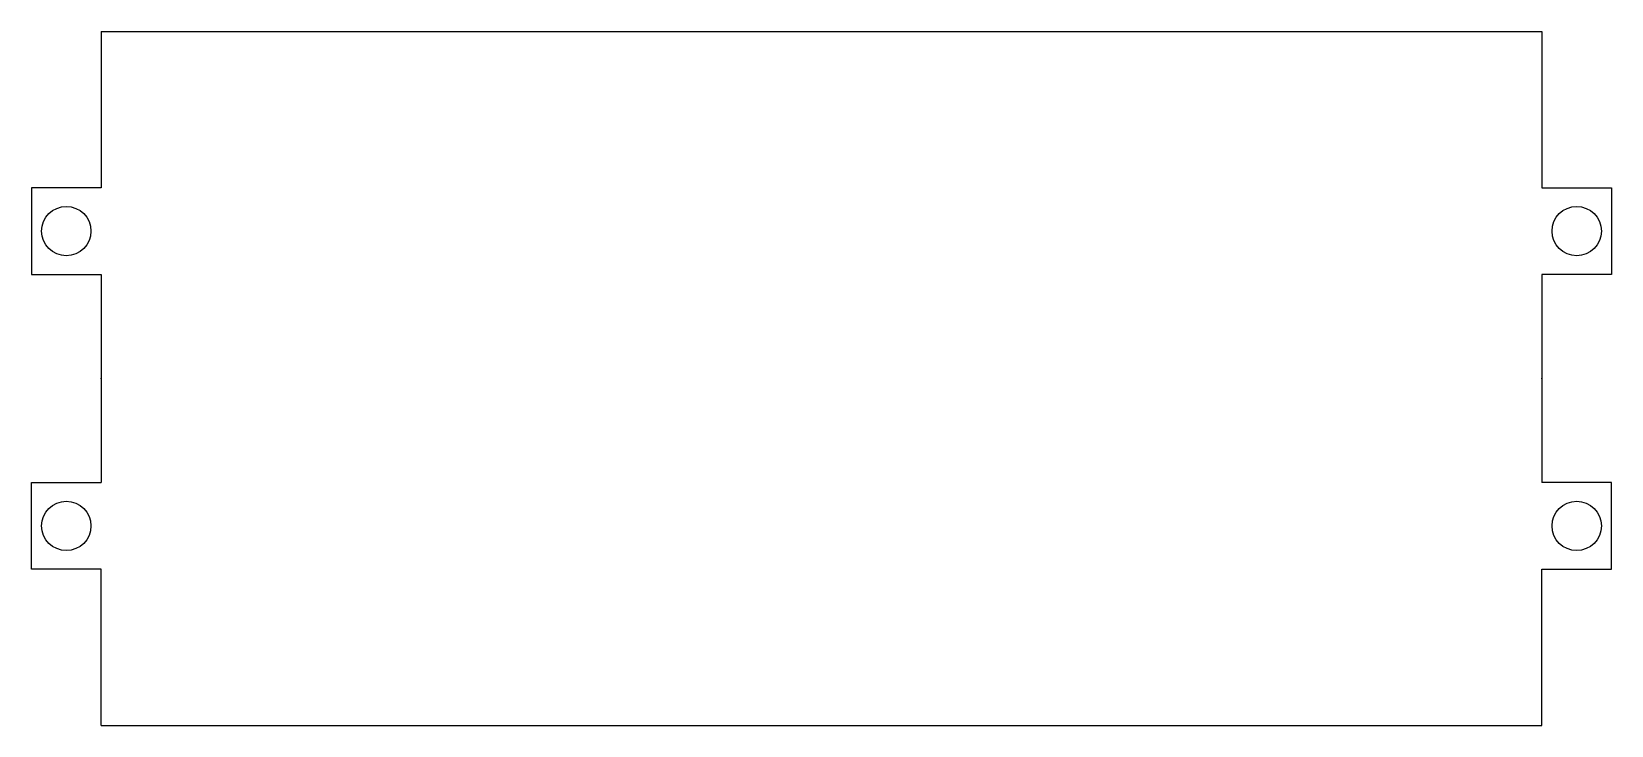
# Model space of a CAD drawing. Header units: millimetres. Extents: x -64.3 to 26.7, y -31.6 to 8.4.
import ezdxf

# ---------------------------------------------------------------- set-up
doc = ezdxf.new("R2010")
doc.units = ezdxf.units.MM
doc.header["$PDSIZE"] = -1

msp = doc.modelspace()

# ---------------------------------------------------------------- linework, layer by layer
at = {"color": 7, "linetype": 'Continuous'}
for p, q in [((-60.288, 8.362), (22.712, 8.362)), ((-60.288, 8.362), (-60.288, -0.638)), ((22.712, 8.362), (22.712, -0.638)), ((-64.288, -0.638), (-64.288, -5.638)), ((-60.288, -0.638), (-64.288, -0.638)), ((22.712, -0.638), (26.712, -0.638)), ((26.712, -0.638), (26.712, -5.638)), ((-64.288, -5.638), (-60.288, -5.638)), ((-60.288, -5.638), (-60.288, -17.638)), ((26.712, -5.638), (22.712, -5.638)), ((22.712, -5.638), (22.712, -17.638)), ((-64.288, -22.638), (-64.288, -17.638)), ((-64.288, -17.638), (-60.288, -17.638)), ((26.712, -17.638), (22.712, -17.638)), ((26.712, -22.638), (26.712, -17.638)), ((-60.288, -22.638), (-64.288, -22.638)), ((-60.288, -31.638), (-60.288, -22.638)), ((22.712, -22.638), (26.712, -22.638)), ((22.712, -31.638), (22.712, -22.638)), ((-60.288, -31.638), (22.712, -31.638))]:
    msp.add_line(p, q, dxfattribs=at)
for centre in [(-62.288, -3.138), (24.712, -3.138), (-62.288, -20.138), (24.712, -20.138)]:
    msp.add_circle(centre, 1.42, dxfattribs=at)
for p in [(-60.288, -11.638), (22.712, -11.638)]:
    msp.add_point(p, dxfattribs=at)

doc.saveas('drawing.dxf')
